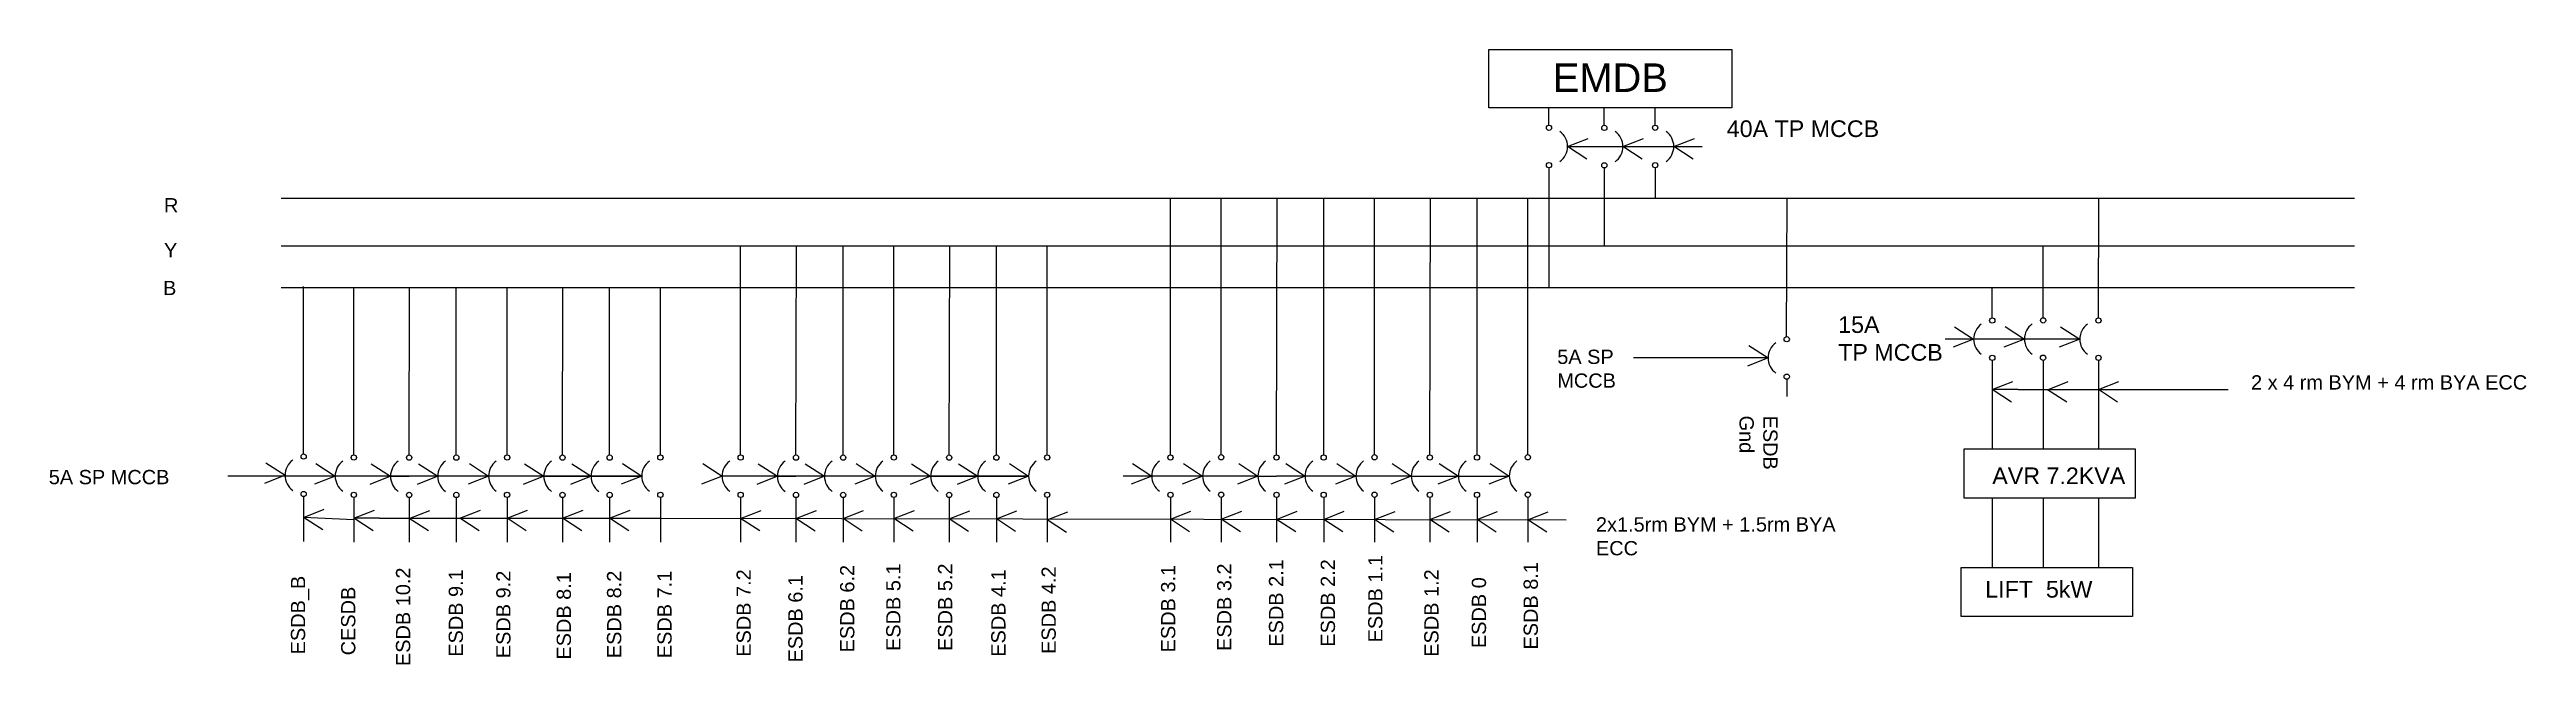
# Model space of a CAD drawing. Header units: inches. Extents: x 36 to 297, y 40 to 105.
import ezdxf

# ---------------------------------------------------------------- set-up
doc = ezdxf.new("R2010")
doc.units = ezdxf.units.IN
doc.header["$MEASUREMENT"] = 0
doc.layers.add('Legend', color=50, linetype='Continuous')
doc.styles.get("Standard").update_dxf_attribs({"font": 'arial.ttf'})

# ---------------------------------------------------------------- blocks, each defined once
blk = doc.blocks.new('Arrow')
for p, q in [((0, 0), (-2.16, -0.85)), ((-2.02, 1.32), (0, 0))]:
    blk.add_line(p, q)

msp = doc.modelspace()

# ---------------------------------------------------------------- linework, layer by layer
for p, q in [((193.95, 96.93), (193.95, 98.74)), ((199.77, 96.91), (199.77, 98.74)), ((205.12, 96.93), (205.12, 98.74)), ((195.91, 94.68), (198.62, 94.68)), ((198.62, 94.68), (210.08, 94.68)), ((193.95, 92.44), (193.92, 79.85)), ((199.77, 92.43), (199.77, 84.24)), ((205.12, 92.44), (205.12, 89.25)), ((154.13, 62.25), (154.13, 89.25)), ((159.47, 62.26), (159.47, 89.25)), ((165.29, 62.25), (165.36, 89.25)), ((170.25, 62.25), (170.25, 89.25)), ((175.6, 62.26), (175.6, 89.25)), ((181.42, 62.25), (181.49, 89.25)), ((186.38, 62.25), (186.38, 89.25)), ((191.73, 62.26), (191.73, 89.25)), ((218.95, 74.68), (218.99, 89.25)), ((251.75, 76.66), (251.78, 89.25)), ((108.92, 62.25), (108.92, 84.24)), ((114.74, 62.23), (114.79, 84.24)), ((119.7, 62.23), (119.7, 84.24)), ((125.04, 62.25), (125.04, 84.24)), ((130.86, 62.23), (130.92, 84.24)), ((135.82, 62.23), (135.82, 84.24)), ((141.17, 62.25), (141.17, 84.24)), ((245.93, 76.67), (245.93, 84.24)), ((62.95, 62.34), (62.95, 79.95)), ((68.23, 62.25), (68.23, 79.85)), ((74.05, 62.23), (74.1, 79.85)), ((79.01, 62.23), (79.01, 79.85)), ((84.36, 62.25), (84.36, 79.85)), ((90.18, 62.23), (90.22, 79.85)), ((95.14, 62.23), (95.14, 79.85)), ((100.48, 62.25), (100.48, 79.85)), ((240.58, 76.66), (240.58, 79.85)), ((247.08, 74.41), (235.62, 74.41)), ((249.79, 74.41), (247.08, 74.41)), ((214.29, 72.44), (202.83, 72.44)), ((217, 72.44), (214.29, 72.44)), ((240.58, 72.17), (240.58, 62.88)), ((245.92, 72.18), (245.92, 62.88)), ((251.75, 72.17), (251.75, 62.88)), ((218.96, 70.2), (218.96, 68.39)), ((243.29, 69.11), (240.58, 69.11)), ((243.29, 69.11), (254.75, 69.11)), ((254.75, 69.11), (265.41, 69.11)), ((66.23, 59.99), (54.96, 59.99)), ((69.38, 59.99), (66.23, 59.99)), ((98.52, 60.01), (66.27, 60.01)), ((72.09, 59.99), (69.38, 59.99)), ((72.09, 59.99), (74.05, 59.99)), ((85.51, 59.99), (74.05, 59.99)), ((88.22, 59.99), (85.51, 59.99)), ((88.22, 59.99), (90.18, 59.99)), ((90.18, 59.99), (98.52, 60.01)), ((110.07, 59.99), (106.92, 59.99)), ((139.21, 60.01), (106.96, 60.01)), ((112.78, 59.99), (110.07, 59.99)), ((112.78, 59.99), (114.74, 59.99)), ((126.2, 59.99), (114.74, 59.99)), ((128.9, 59.99), (126.2, 59.99)), ((128.9, 59.99), (130.86, 59.99)), ((130.86, 59.99), (139.21, 60.01)), ((160.63, 60.01), (149.17, 60.01)), ((163.33, 60.01), (160.63, 60.01)), ((163.33, 60.01), (165.29, 60.01)), ((176.75, 60.01), (165.29, 60.01)), ((179.46, 60.01), (176.75, 60.01)), ((179.46, 60.01), (181.42, 60.01)), ((181.42, 60.01), (189.77, 60.02)), ((62.95, 57.86), (62.95, 53.15)), ((68.23, 57.76), (68.23, 53.06)), ((74.05, 57.75), (74.05, 53.06)), ((79.01, 57.75), (79.01, 53.06)), ((84.35, 57.76), (84.35, 53.06)), ((90.18, 57.75), (90.18, 53.06)), ((95.14, 57.75), (95.14, 53.06)), ((100.48, 57.76), (100.48, 53.06)), ((108.92, 57.76), (108.92, 53.06)), ((114.74, 57.75), (114.74, 53.06)), ((119.7, 57.75), (119.7, 53.06)), ((125.04, 57.76), (125.04, 53.06)), ((130.86, 57.75), (130.86, 53.06)), ((135.82, 57.75), (135.82, 53.06)), ((141.17, 57.76), (141.17, 53.06)), ((154.13, 57.76), (154.13, 53.06)), ((159.47, 57.78), (159.47, 53.06)), ((165.29, 57.76), (165.29, 53.06)), ((170.25, 57.76), (170.25, 53.06)), ((175.6, 57.78), (175.6, 53.06)), ((181.42, 57.76), (181.42, 53.06)), ((186.38, 57.76), (186.38, 53.06)), ((191.72, 57.78), (191.72, 53.06)), ((240.58, 57.69), (240.58, 50.41)), ((245.92, 57.69), (245.92, 50.41)), ((251.74, 57.69), (251.74, 50.41)), ((68.23, 55.41), (62.95, 55.67)), ((70.94, 55.58), (68.23, 55.58)), ((70.94, 55.58), (82.4, 55.58)), ((82.4, 55.58), (100.48, 55.58)), ((100.48, 55.58), (195.76, 55.42))]:
    msp.add_line(p, q)
at = {"color": 1}
msp.add_line((60.57, 89.25), (278.69, 89.25), dxfattribs=at)
at = {"color": 2}
msp.add_line((60.57, 84.24), (278.69, 84.24), dxfattribs=at)
at = {"color": 5}
msp.add_line((60.57, 79.85), (278.69, 79.85), dxfattribs=at)
for points in [[(187.61, 104.88), (213.19, 104.88), (213.19, 98.74), (187.61, 98.74)], [(237.61, 62.88), (255.62, 62.88), (255.62, 57.69), (237.61, 57.69)], [(255.33, 45.23), (237.32, 45.23), (237.32, 50.41), (255.33, 50.41)]]:
    msp.add_lwpolyline(points, close=True)
for centre in [(193.95, 96.65), (199.77, 96.64), (205.12, 96.65), (193.95, 92.72), (199.77, 92.7), (205.12, 92.72), (240.58, 76.38), (245.93, 76.39), (251.75, 76.38), (218.96, 74.41), (218.96, 70.47), (240.58, 72.45), (245.92, 72.46), (251.75, 72.45), (62.95, 62.07), (68.23, 61.97), (74.05, 61.96), (79.01, 61.96), (84.36, 61.97), (90.18, 61.96), (95.14, 61.96), (100.48, 61.97), (108.92, 61.97), (114.74, 61.96), (119.7, 61.96), (125.04, 61.97), (130.86, 61.96), (135.82, 61.96), (141.17, 61.97), (154.13, 61.97), (159.47, 61.99), (165.29, 61.97), (170.25, 61.97), (175.6, 61.99), (181.42, 61.97), (186.38, 61.97), (191.73, 61.99), (62.95, 58.13), (68.23, 58.04), (74.05, 58.03), (79.01, 58.03), (84.35, 58.04), (90.18, 58.03), (95.14, 58.03), (100.48, 58.04), (108.92, 58.04), (114.74, 58.03), (119.7, 58.03), (125.04, 58.04), (130.86, 58.03), (135.82, 58.03), (141.17, 58.04), (154.13, 58.04), (159.47, 58.05), (165.29, 58.04), (170.25, 58.04), (175.6, 58.05), (181.42, 58.04), (186.38, 58.04), (191.72, 58.05)]:
    msp.add_circle(centre, 0.277)
for centre, start, end in [((193.95, 94.68), 306.0027, 53.9973), ((199.77, 94.67), 306.0027, 53.9973), ((205.12, 94.68), 306.0027, 53.9973), ((240.58, 74.41), 126.0027, 233.9973), ((245.93, 74.43), 126.0027, 233.9973), ((251.75, 74.41), 126.0027, 233.9973), ((218.96, 72.44), 126.0027, 233.9973), ((62.95, 60.1), 126.0027, 233.9973), ((68.23, 60.01), 126.0027, 233.9973), ((74.05, 59.99), 126.0027, 233.9973), ((79.01, 59.99), 126.0027, 233.9973), ((84.36, 60.01), 126.0027, 233.9973), ((90.18, 59.99), 126.0027, 233.9973), ((95.14, 59.99), 126.0027, 233.9973), ((100.48, 60.01), 126.0027, 233.9973), ((108.92, 60.01), 126.0027, 233.9973), ((114.74, 59.99), 126.0027, 233.9973), ((119.7, 59.99), 126.0027, 233.9973), ((125.04, 60.01), 126.0027, 233.9973), ((130.86, 59.99), 126.0027, 233.9973), ((135.82, 59.99), 126.0027, 233.9973), ((141.17, 60.01), 126.0027, 233.9973), ((154.13, 60.01), 126.0027, 233.9973), ((159.47, 60.02), 126.0027, 233.9973), ((165.29, 60.01), 126.0027, 233.9973), ((170.25, 60.01), 126.0027, 233.9973), ((175.6, 60.02), 126.0027, 233.9973), ((181.42, 60.01), 126.0027, 233.9973), ((186.38, 60.01), 126.0027, 233.9973), ((191.73, 60.02), 126.0027, 233.9973)]:
    msp.add_arc(centre, 1.96, start, end)

# ---------------------------------------------------------------- block references
at = {"color": 6, "rotation": 180}
for p in [(195.91, 94.68), (201.73, 94.67), (207.08, 94.68), (240.58, 69.11), (246.4, 69.1), (251.75, 69.11), (62.95, 55.67), (68.23, 55.58), (74.05, 55.56), (79.39, 55.58), (84.35, 55.58), (90.18, 55.58), (95.14, 55.58), (108.92, 55.56), (114.74, 55.55), (119.7, 55.54), (125.04, 55.54), (130.86, 55.52), (135.82, 55.52), (141.17, 55.41), (154.13, 55.48), (159.47, 55.47), (165.29, 55.46), (170.25, 55.46), (175.6, 55.45), (181.42, 55.44), (186.38, 55.43), (191.72, 55.42)]:
    msp.add_blockref('Arrow', p, dxfattribs=at)
at = {"color": 6}
for p in [(238.62, 74.41), (243.97, 74.43), (249.79, 74.41), (217, 72.44), (60.99, 60.1), (66.27, 60.01), (72.09, 59.99), (77.05, 59.99), (82.4, 60.01), (88.22, 59.99), (93.18, 59.99), (98.52, 60.01), (106.96, 60.01), (112.78, 59.99), (117.74, 59.99), (123.08, 60.01), (128.9, 59.99), (133.86, 59.99), (139.21, 60.01), (152.17, 60.01), (157.51, 60.02), (163.33, 60.01), (168.29, 60.01), (173.64, 60.02), (179.46, 60.01), (184.42, 60.01), (189.77, 60.02)]:
    msp.add_blockref('Arrow', p, dxfattribs=at)

# ---------------------------------------------------------------- texts
at = {"attachment_point": 1}
for s, width, insert, char_height in [('EMDB', 5.4794, (194.35, 103.42), 3), ('40A TP MCCB', 35.988, (212.65, 97.43), 1.75), ('15A\\PTP MCCB', 27.4347, (224.37, 76.82), 1.75), ('5A SP\\PMCCB', 7.3978, (194.82, 73.31), 1.5), ('5A SP MCCB', 16.1951, (36.14, 60.66), 1.5), ('AVR 7.2KVA', 13.8919, (240.58, 60.92), 1.75), ('LIFT  5kW', 13.8919, (239.84, 48.98), 1.75)]:
    msp.add_mtext_dynamic_manual_height_columns(s, width=width, gutter_width=1, heights=[0], dxfattribs=dict(at, insert=insert, char_height=char_height))
at = {"color": 1, "insert": (48.26, 89.25), "char_height": 1.5, "attachment_point": 1}
msp.add_mtext_dynamic_manual_height_columns('R', width=10.3635, gutter_width=1, heights=[0], dxfattribs=at)
at = {"color": 2, "insert": (48.26, 84.52), "char_height": 1.5, "attachment_point": 1}
msp.add_mtext_dynamic_manual_height_columns('Y', width=10.3635, gutter_width=1, heights=[0], dxfattribs=at)
at = {"color": 5, "insert": (48.16, 80.55), "char_height": 1.5, "attachment_point": 1}
msp.add_mtext_dynamic_manual_height_columns('B', width=10.3635, gutter_width=1, heights=[0], dxfattribs=at)
at = {"char_height": 1.5, "attachment_point": 1}
for s, width, insert, rotation in [('ESDB Gnd', 7.3978, (217.99, 66.38), 270), ('ESDB 10.2', 10.3635, (72.66, 40.03), 90), ('ESDB 9.1', 10.3635, (78.21, 41.01), 90), ('ESDB 9.2', 10.3635, (83.21, 40.86), 90), ('ESDB 8.1', 10.3635, (89.57, 40.71), 90), ('ESDB 8.2', 10.3635, (94.86, 40.86), 90), ('ESDB 7.1', 10.3635, (100.16, 40.86), 90), ('ESDB 7.2', 10.3635, (108.49, 41.01), 90), ('ESDB 6.2', 10.3635, (119.38, 41.47), 90), ('ESDB 5.1', 10.3635, (124.23, 41.62), 90), ('ESDB 5.2', 10.3635, (129.68, 41.62), 90), ('ESDB 4.1', 10.3635, (135.28, 41.01), 90), ('ESDB 4.2', 10.3635, (140.57, 41.31), 90), ('ESDB 3.1', 10.3635, (153.14, 41.47), 90), ('ESDB 3.2', 10.3635, (159.04, 41.62), 90), ('ESDB 2.1', 10.3635, (164.49, 42.07), 90), ('ESDB 2.2', 10.3635, (169.94, 42.07), 90), ('ESDB 1.1', 10.3635, (174.93, 42.52), 90), ('ESDB 1.2', 10.3635, (180.83, 41.01), 90), ('ESDB 8.1', 10.3635, (191.28, 41.77), 90), ('ESDB_B ', 10.3635, (61.61, 41.26), 90), ('CESDB ', 10.3635, (66.89, 41.16), 90), ('ESDB 6.1', 10.3635, (113.93, 40.41), 90), ('ESDB 0', 10.3635, (185.83, 41.92), 90)]:
    msp.add_mtext_dynamic_manual_height_columns(s, width=width, gutter_width=1, heights=[0], dxfattribs=dict(at, insert=insert, rotation=rotation))
at = {"layer": 'Legend', "char_height": 1.5, "attachment_point": 1}
for s, width, insert in [('2 x 4 rm BYM + 4 rm BYA ECC', 30.5283, (267.8, 70.62)), ('2x1.5rm BYM + 1.5rm BYA ECC', 28.0373, (198.89, 55.68))]:
    msp.add_mtext_dynamic_manual_height_columns(s, width=width, gutter_width=1, heights=[0], dxfattribs=dict(at, insert=insert))

doc.saveas('drawing.dxf')
